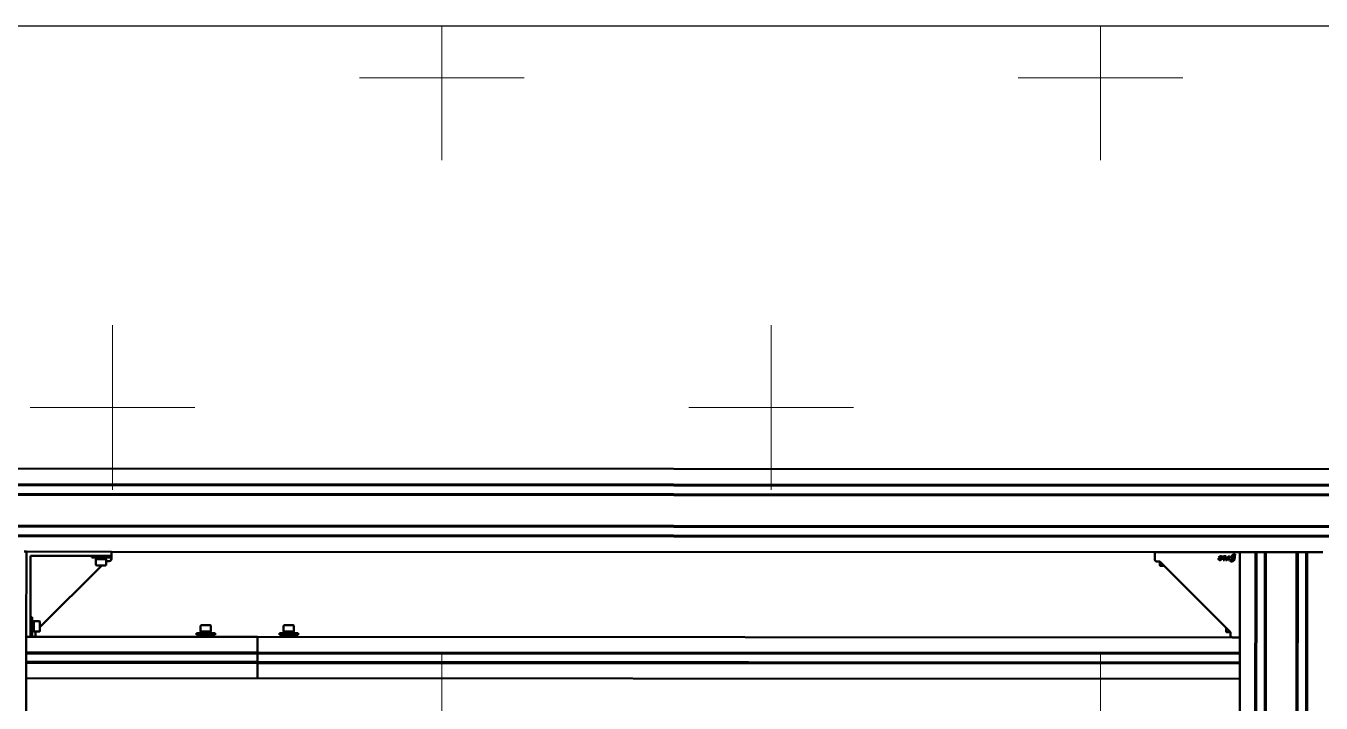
# Model space of a CAD drawing. Header units: millimetres. Extents: x 845401 to 948039, y 511594 to 550263.
# Drawn here: x 913694 to 914943, y 537485 to 538138 of the extents above; entities that cross this region are included whole.
import ezdxf

# ---------------------------------------------------------------- set-up
doc = ezdxf.new("R2010")
doc.units = ezdxf.units.MM
doc.layers.add('00', color=7, linetype='Continuous')
for name, color, linetype, lineweight in [('A-剖-0.10mm.......SECT-L01', 255, 'Continuous', 18), ('可见 (ISO)', 7, 'Continuous', 50), ('粗实线', 7, 'Continuous', 30)]:
    doc.layers.add(name, color=color, linetype=linetype, lineweight=lineweight)

# ---------------------------------------------------------------- blocks, each defined once
blk = doc.blocks.new('单件分离新结构核图')
at = {"layer": '可见 (ISO)'}
for p, q in [((4621866.4, 896365.1), (4619086.4, 896365.1)), ((4621866.4, 896350.1), (4619086.4, 896350.1)), ((4621866.4, 896349.1), (4619086.4, 896349.1)), ((4621866.4, 896340.9), (4619086.4, 896340.9)), ((4621866.4, 896339.9), (4619086.4, 896339.9)), ((4621866.4, 896310.3), (4619086.4, 896310.3)), ((4621866.4, 896309.3), (4619086.4, 896309.3)), ((4621866.4, 896301.1), (4619086.4, 896301.1)), ((4621866.4, 896300.1), (4619086.4, 896300.1)), ((4619956.4, 896285.1), (4619954.3, 896285.1)), ((4619956.4, 896203.1), (4619956.4, 896285.1)), ((4619956.4, 896285.1), (4620038.4, 896285.1)), ((4620038.4, 896285.1), (4620038.4, 896281.1)), ((4621044.4, 896285.1), (4620038.4, 896285.1)), ((4621044.4, 896285.1), (4621044.4, 896278.1)), ((4621126.4, 896285.1), (4621044.4, 896285.1)), ((4621128.5, 896285.1), (4621126.4, 896285.1)), ((4621126.4, 896203.1), (4621126.4, 896285.1)), ((4621128.5, 896285.1), (4621141.4, 896285.1)), ((4621141.4, 896285.1), (4621142.4, 896285.1)), ((4621141.4, 895506.3), (4621141.4, 896285.1)), ((4621142.4, 895506.3), (4621142.4, 896285.1)), ((4621150.6, 896285.1), (4621142.4, 896285.1)), ((4621150.6, 896285.1), (4621151.6, 896285.1)), ((4621150.6, 895506.3), (4621150.6, 896285.1)), ((4621151.6, 896285.1), (4621181.2, 896285.1)), ((4621151.6, 895506.3), (4621151.6, 896285.1)), ((4621181.2, 896285.1), (4621182.2, 896285.1)), ((4621181.2, 895506.3), (4621181.2, 896285.1)), ((4621190.4, 896285.1), (4621182.2, 896285.1)), ((4621182.2, 895506.3), (4621182.2, 896285.1)), ((4621190.4, 896285.1), (4621191.4, 896285.1)), ((4621190.4, 895506.3), (4621190.4, 896285.1)), ((4621191.4, 896285.1), (4621204.3, 896285.1)), ((4621191.4, 895506.3), (4621191.4, 896285.1)), ((4621206.4, 896285.1), (4621204.3, 896285.1)), ((4619960.4, 896281.1), (4619960.4, 896203.1)), ((4620038.4, 896281.1), (4619960.4, 896281.1)), ((4620029.2, 896271.9), (4619969.6, 896212.3)), ((4620019.4, 896281.1), (4620019.4, 896279.5)), ((4620037.4, 896279.5), (4620019.4, 896279.5)), ((4620033.4, 896277.9), (4620023.4, 896277.9)), ((4620023.4, 896272.5), (4620023.4, 896277.9)), ((4620023.7, 896279.5), (4620023.7, 896277.9)), ((4620032.8, 896271.9), (4620024, 896271.9)), ((4620028, 896279.5), (4620028.6, 896277.9)), ((4620029.2, 896277.9), (4620028.7, 896279.5)), ((4620033, 896279.5), (4620033, 896277.9)), ((4620033.4, 896272.5), (4620033.4, 896277.9)), ((4620036.4, 896276.1), (4620033.4, 896276.1)), ((4620037.4, 896281.1), (4620037.4, 896279.5)), ((4620038.4, 896281.1), (4620038.4, 896278.1)), ((4621046.4, 896276.1), (4621049.4, 896276.1)), ((4621049.4, 896272.5), (4621049.4, 896276.1)), ((4621049.4, 896276.1), (4621117.4, 896208.1)), ((4621053.6, 896271.9), (4621050, 896271.9)), ((4621106.9, 896279.2), (4621105.8, 896279.2)), ((4621107.3, 896279.8), (4621106, 896279.8)), ((4621110.6, 896281.4), (4621110.1, 896280.5)), ((4621110.1, 896280.5), (4621111.7, 896280.5)), ((4621111.7, 896280.5), (4621110.4, 896277.5)), ((4621110.4, 896277.5), (4621111.5, 896277.5)), ((4621113.3, 896281.4), (4621110.6, 896281.4)), ((4621111.5, 896277.5), (4621113.3, 896281.4)), ((4621114.8, 896279.4), (4621112.8, 896277.5)), ((4621112.8, 896277.5), (4621113.9, 896277.5)), ((4621113.9, 896277.5), (4621115.1, 896278.6)), ((4621114.8, 896279.4), (4621115.5, 896281.4)), ((4621115.1, 896278.6), (4621115.5, 896277.5)), ((4621116.6, 896281.4), (4621115.5, 896281.4)), ((4621115.5, 896277.5), (4621116.6, 896277.5)), ((4621116.6, 896281.4), (4621115.9, 896279.4)), ((4621116.6, 896277.5), (4621115.9, 896279.4)), ((4621118.2, 896277.2), (4621117.1, 896277)), ((4621118.9, 896279.1), (4621117.8, 896279)), ((4621117.9, 896279.4), (4621118.8, 896281.4)), ((4621119.7, 896279.4), (4621117.9, 896279.4)), ((4621118.8, 896281.4), (4621119.4, 896281.4)), ((4621119.4, 896281.2), (4621119.4, 896281.4)), ((4621120, 896279.9), (4621119.4, 896279.9)), ((4621119.7, 896279.4), (4621120, 896279.9)), ((4621122.4, 896281.9), (4621121.3, 896281.8)), ((4619960.4, 896222.1), (4619962, 896222.1)), ((4619962, 896222.1), (4619962, 896204.1)), ((4619962, 896217.7), (4619963.6, 896217.7)), ((4619963.6, 896218.1), (4619963.6, 896208.1)), ((4619969, 896218.1), (4619963.6, 896218.1)), ((4619969.6, 896217.5), (4619969.6, 896208.7)), ((4620124.4, 896213.7), (4620124.4, 896208.3)), ((4620125, 896214.3), (4620133.8, 896214.3)), ((4620134.4, 896213.7), (4620134.4, 896208.3)), ((4620204.4, 896213.7), (4620204.4, 896208.3)), ((4620205, 896214.3), (4620213.8, 896214.3)), ((4620214.4, 896213.7), (4620214.4, 896208.3)), ((4621113.2, 896208.7), (4621113.2, 896212.3)), ((4619956.4, 895506.3), (4619956.4, 896203.1)), ((4619960.4, 896203.1), (4619956.4, 896203.1)), ((4619960.4, 896204.1), (4619962, 896204.1)), ((4619963.4, 896203.1), (4619960.4, 896203.1)), ((4619962, 896208.4), (4619963.6, 896208.4)), ((4619963.4, 896203.1), (4620179.4, 896203.1)), ((4619969, 896208.1), (4619963.6, 896208.1)), ((4619965.4, 896208.1), (4619965.4, 896205.1)), ((4620120.4, 896206.7), (4620138.4, 896206.7)), ((4620120.4, 896205.1), (4620120.4, 896206.7)), ((4620120.4, 896205.1), (4620138.4, 896205.1)), ((4620124.4, 896208.3), (4620134.4, 896208.3)), ((4620124.7, 896206.7), (4620124.7, 896208.3)), ((4620126.4, 896205.1), (4620126.4, 896203.1)), ((4620128.5, 896208.3), (4620129, 896206.7)), ((4620129.7, 896206.7), (4620129.2, 896208.3)), ((4620132.4, 896205.1), (4620132.4, 896203.1)), ((4620134, 896206.7), (4620134, 896208.3)), ((4620138.4, 896205.1), (4620138.4, 896206.7)), ((4620179.4, 896198.6), (4620179.4, 896203.1)), ((4620179.4, 896203.1), (4620179.4, 896198.6)), ((4620179.4, 896203.1), (4621119.4, 896203.1)), ((4620179.4, 896198.6), (4620179.4, 896188.1)), ((4620179.4, 896188.1), (4620179.4, 896198.6)), ((4620200.4, 896206.7), (4620218.4, 896206.7)), ((4620200.4, 896205.1), (4620200.4, 896206.7)), ((4620200.4, 896205.1), (4620218.4, 896205.1)), ((4620204.4, 896208.3), (4620214.4, 896208.3)), ((4620204.7, 896206.7), (4620204.7, 896208.3)), ((4620206.4, 896205.1), (4620206.4, 896203.1)), ((4620208.5, 896208.3), (4620209, 896206.7)), ((4620209.7, 896206.7), (4620209.2, 896208.3)), ((4620212.4, 896205.1), (4620212.4, 896203.1)), ((4620214, 896206.7), (4620214, 896208.3)), ((4620218.4, 896205.1), (4620218.4, 896206.7)), ((4621113.8, 896208.1), (4621117.4, 896208.1)), ((4621117.4, 896208.1), (4621117.4, 896205.1)), ((4621119.4, 896203.1), (4621126.4, 896203.1)), ((4621126.4, 895506.3), (4621126.4, 896203.1)), ((4619956.4, 896188.1), (4620179.4, 896188.1)), ((4619956.4, 896187.1), (4620179.4, 896187.1)), ((4620179.4, 896188.1), (4620179.4, 896187.1)), ((4620179.4, 896187.1), (4620179.4, 896188.1)), ((4620179.4, 896188.1), (4621126.4, 896188.1)), ((4620179.4, 896187.1), (4620179.4, 896178.9)), ((4620179.4, 896178.9), (4620179.4, 896187.1)), ((4620179.4, 896187.1), (4621126.4, 896187.1)), ((4619956.4, 896178.9), (4620179.4, 896178.9)), ((4619956.4, 896177.9), (4620179.4, 896177.9)), ((4620179.4, 896178.9), (4620179.4, 896177.9)), ((4620179.4, 896177.9), (4620179.4, 896178.9)), ((4620179.4, 896178.9), (4621126.4, 896178.9)), ((4620179.4, 896177.9), (4620179.4, 896163.1)), ((4620179.4, 896163.1), (4620179.4, 896177.9)), ((4620179.4, 896177.9), (4621126.4, 896177.9)), ((4619956.4, 896163.1), (4621126.4, 896163.1))]:
    blk.add_line(p, q, dxfattribs=at)
for centre, radius, start, end in [((4620024, 896272.5), 0.6, 180, 270), ((4620032.8, 896272.5), 0.6, 270, 0), ((4620036.4, 896278.1), 2, 270, 0), ((4621046.4, 896278.1), 2, 180, 270), ((4621050, 896272.5), 0.6, 180, 270), ((4621119.3, 896278.6), 1.76, 234.6286, 238.9034), ((4619969, 896217.5), 0.6, 0, 90), ((4620125, 896213.7), 0.6, 90, 180), ((4620133.8, 896213.7), 0.6, 0, 90), ((4620205, 896213.7), 0.6, 90, 180), ((4620213.8, 896213.7), 0.6, 0, 90), ((4619963.4, 896205.1), 2, 270, 0), ((4619969, 896208.7), 0.6, 270, 0), ((4621113.8, 896208.7), 0.6, 180, 270), ((4621119.4, 896205.1), 2, 180, 270)]:
    blk.add_arc(centre, radius, start, end, dxfattribs=at)
for centre, major_axis, ratio, start_param, end_param in [((4621107.7, 896279.5), (1.48, 1.62), 0.75, 2.310777, 3.141593), ((4621107.7, 896279.5), (1.48, 1.62), 0.75, 0, 1.981773), ((4621107.7, 896279.5), (1.48, 1.62), 0.75, 3.141593, 6.283185), ((4621107.7, 896279.5), (0.742, 0.812), 0.5, 2.310777, 3.141593), ((4621107.7, 896279.5), (0.742, 0.812), 0.5, 3.141593, 6.283185), ((4621107.7, 896279.5), (0.742, 0.812), 0.5, 0, 1.570796), ((4621119.8, 896279.5), (1.99, 3.3), 0.571429, 2.682976, 3.141593), ((4621119.8, 896279.5), (1.48, 1.62), 0.75, 2.398043, 3.141593), ((4621119.8, 896279.5), (1.99, 3.3), 0.571429, 3.141593, 4.712389), ((4621119.8, 896279.5), (1.99, 3.3), 0.571429, 5.824569, 7.853982), ((4621119.8, 896279.5), (1.42, 2.35), 0.8, 6.223464, 7.853982), ((4621119.8, 896279.5), (1.48, 1.62), 0.75, 3.141593, 6.283185), ((4621119.8, 896279.5), (1.42, 2.35), 0.8, 3.141593, 4.712389), ((4621119.8, 896279.5), (0.742, 0.812), 0.5, 2.398043, 3.141593), ((4621119.8, 896279.5), (0.742, 0.812), 0.5, 3.141593, 6.283185), ((4621119.8, 896279.5), (1.48, 1.62), 0.75, 0, 1.09632), ((4621119.8, 896279.5), (0.742, 0.812), 0.5, 0, 1.497305)]:
    blk.add_ellipse(centre, major_axis=major_axis, ratio=ratio, start_param=start_param, end_param=end_param, dxfattribs=at)
blk = doc.blocks.new('C线')
at = {"layer": 'A-剖-0.10mm.......SECT-L01', "color": 1, "rotation": 359.9712527628268}
blk.add_blockref('单件分离新结构核图', (-3624841.2, -417498, 12.7), dxfattribs=at)
blk = doc.blocks.new('BC线平台')
at = {"layer": 'A-剖-0.10mm.......SECT-L01'}
h = blk.add_hatch(dxfattribs=at)
h.set_pattern_fill('CROSS', color=2, scale=50)
h.set_pattern_definition([(0, (691447.87, 341554.85), (317.5, 317.5), [158.75, -476.25]), (90, (691527.24, 341475.47), (-317.5, 317.5), [158.75, -476.25])])
h.paths.add_polyline_path([(791174.1, 370096.4), (802932, 370096.4), (802932, 366396.4), (791174.1, 366396.4)])
at = {"layer": '粗实线', "elevation": 1}
blk.add_lwpolyline([(791174.1, 370096.4), (802932, 370096.4), (802932, 366396.4), (791174.1, 366396.4)], close=True, dxfattribs=at)

msp = doc.modelspace()

# ---------------------------------------------------------------- block references
at = {"layer": '00'}
for name, p in [('BC线平台', (120688.3, 168041.3, -1)), ('C线', (-81869.8, 61162.2))]:
    msp.add_blockref(name, p, dxfattribs=at)

doc.saveas('drawing.dxf')
